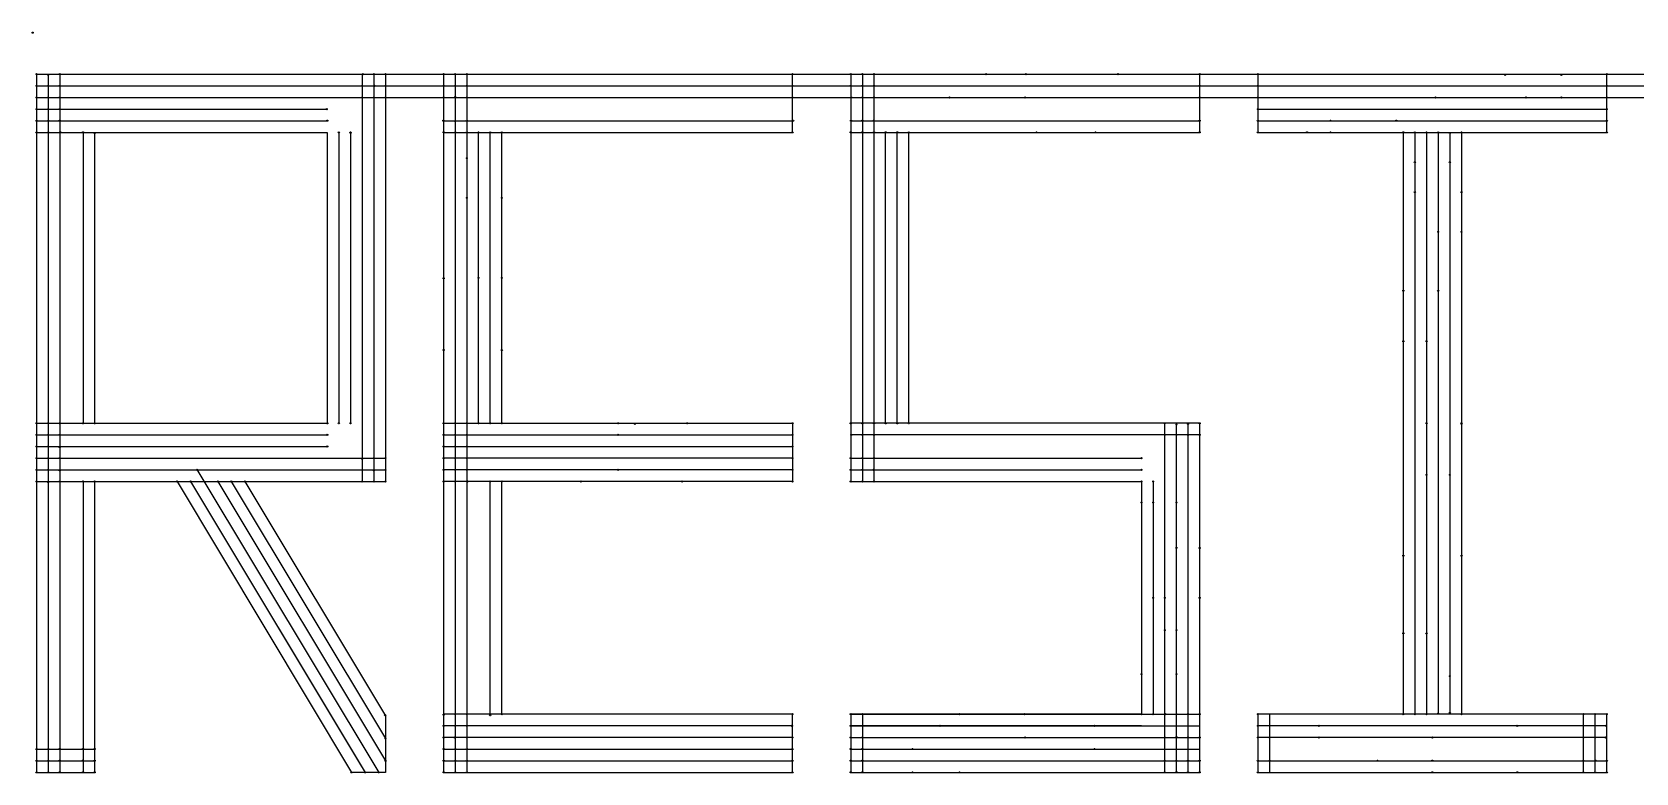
# Model space of a CAD drawing. Header units: inches. Extents: x 12 to 186, y 3 to 123.
# Drawn here: x 11.74 to 39.31, y 109.78 to 122.51 of the extents above; entities that cross this region are included whole.
import ezdxf

# ---------------------------------------------------------------- set-up
doc = ezdxf.new("R2010")
doc.units = ezdxf.units.IN
doc.header["$MEASUREMENT"] = 0
doc.layers.add('knots', color=6, linetype='Continuous')
doc.layers.add('lettering', color=4, linetype='Continuous')

msp = doc.modelspace()

# ---------------------------------------------------------------- linework, layer by layer
at = {"layer": 'knots', "lineweight": 25}
for centre, radius in [((11.746, 122.504), 0.01), ((11.746, 122.504), 0.005), ((11.812, 121.79), 0.01), ((11.812, 121.79), 0.005), ((12.012, 121.78), 0.01), ((12.012, 121.78), 0.005), ((12.212, 121.79), 0.01), ((12.212, 121.79), 0.005), ((17.422, 121.79), 0.01), ((17.422, 121.79), 0.005), ((17.612, 121.79), 0.01), ((17.612, 121.79), 0.005), ((17.812, 121.79), 0.01), ((17.812, 121.79), 0.005), ((18.812, 121.79), 0.01), ((18.812, 121.79), 0.005), ((19.012, 121.79), 0.01), ((19.012, 121.79), 0.005), ((19.212, 121.79), 0.01), ((19.212, 121.79), 0.005), ((24.812, 121.79), 0.01), ((24.812, 121.79), 0.005), ((25.812, 121.79), 0.01), ((25.812, 121.79), 0.005), ((26.012, 121.79), 0.01), ((26.012, 121.79), 0.005), ((26.212, 121.79), 0.01), ((26.212, 121.79), 0.005), ((28.142, 121.79), 0.01), ((28.142, 121.79), 0.005), ((28.822, 121.79), 0.01), ((28.822, 121.79), 0.005), ((30.407, 121.79), 0.01), ((30.407, 121.79), 0.005), ((31.812, 121.79), 0.01), ((31.812, 121.79), 0.005), ((32.812, 121.79), 0.01), ((32.812, 121.79), 0.005), ((37.063, 121.78), 0.01), ((37.063, 121.78), 0.005), ((38.031, 121.78), 0.01), ((38.031, 121.78), 0.005), ((38.812, 121.79), 0.01), ((38.812, 121.79), 0.005), ((11.812, 121.59), 0.01), ((11.812, 121.39), 0.01), ((11.812, 121.59), 0.005), ((11.812, 121.39), 0.005), ((12.012, 121.59), 0.01), ((12.012, 121.39), 0.01), ((12.012, 121.59), 0.005), ((12.012, 121.39), 0.005), ((12.212, 121.59), 0.01), ((12.212, 121.39), 0.01), ((12.212, 121.59), 0.005), ((12.212, 121.39), 0.005), ((17.412, 121.59), 0.01), ((17.412, 121.39), 0.01), ((17.412, 121.59), 0.005), ((17.412, 121.39), 0.005), ((17.612, 121.39), 0.01), ((17.612, 121.39), 0.005), ((17.622, 121.59), 0.01), ((17.622, 121.59), 0.005), ((17.812, 121.59), 0.01), ((17.812, 121.39), 0.01), ((17.812, 121.59), 0.005), ((17.812, 121.39), 0.005), ((18.812, 121.59), 0.01), ((18.812, 121.39), 0.01), ((18.812, 121.59), 0.005), ((18.812, 121.39), 0.005), ((19.012, 121.59), 0.01), ((19.012, 121.4), 0.01), ((19.012, 121.59), 0.005), ((19.012, 121.4), 0.005), ((19.212, 121.59), 0.01), ((19.212, 121.39), 0.01), ((19.212, 121.59), 0.005), ((19.212, 121.39), 0.005), ((24.812, 121.59), 0.01), ((24.812, 121.39), 0.01), ((24.812, 121.59), 0.005), ((24.812, 121.39), 0.005), ((25.812, 121.59), 0.01), ((25.812, 121.59), 0.005), ((25.822, 121.39), 0.01), ((25.822, 121.39), 0.005), ((26.012, 121.59), 0.01), ((26.012, 121.39), 0.01), ((26.012, 121.59), 0.005), ((26.012, 121.39), 0.005), ((26.212, 121.59), 0.01), ((26.212, 121.39), 0.01), ((26.212, 121.59), 0.005), ((26.212, 121.39), 0.005), ((27.511, 121.39), 0.01), ((27.511, 121.39), 0.005), ((28.812, 121.39), 0.01), ((28.812, 121.39), 0.005), ((31.812, 121.59), 0.01), ((31.812, 121.39), 0.01), ((31.812, 121.59), 0.005), ((31.812, 121.39), 0.005), ((32.812, 121.59), 0.01), ((32.812, 121.39), 0.01), ((32.812, 121.59), 0.005), ((32.812, 121.39), 0.005), ((35.866, 121.39), 0.01), ((35.866, 121.39), 0.005), ((37.422, 121.39), 0.01), ((37.422, 121.39), 0.005), ((38.031, 121.39), 0.01), ((38.031, 121.39), 0.005), ((38.812, 121.59), 0.01), ((38.812, 121.39), 0.01), ((38.812, 121.59), 0.005), ((38.812, 121.39), 0.005), ((11.812, 121.19), 0.01), ((11.812, 121.19), 0.005), ((12.012, 121.19), 0.01), ((12.012, 121.19), 0.005), ((12.212, 121.19), 0.01), ((12.212, 121.19), 0.005), ((16.802, 121.19), 0.01), ((16.802, 121.19), 0.005), ((32.812, 121.19), 0.01), ((32.812, 121.19), 0.005), ((38.812, 121.19), 0.01), ((38.812, 121.19), 0.005), ((11.812, 120.99), 0.01), ((11.812, 120.79), 0.01), ((11.812, 120.99), 0.005), ((11.812, 120.79), 0.005), ((12.012, 120.99), 0.01), ((12.012, 120.79), 0.01), ((12.012, 120.99), 0.005), ((12.012, 120.79), 0.005), ((12.212, 120.99), 0.01), ((12.212, 120.99), 0.005), ((12.222, 120.79), 0.01), ((12.222, 120.79), 0.005), ((12.612, 120.79), 0.01), ((12.612, 120.79), 0.005), ((12.812, 120.78), 0.01), ((12.812, 120.78), 0.005), ((16.812, 120.99), 0.01), ((16.812, 120.99), 0.005), ((17.012, 120.79), 0.01), ((17.012, 120.79), 0.005), ((17.212, 120.79), 0.01), ((17.212, 120.78), 0.01), ((17.212, 120.79), 0.005), ((17.212, 120.78), 0.005), ((18.807, 120.99), 0.01), ((18.807, 120.99), 0.005), ((18.812, 120.79), 0.01), ((18.812, 120.79), 0.005), ((19.012, 120.982), 0.01), ((19.012, 120.79), 0.01), ((19.012, 120.982), 0.005), ((19.012, 120.79), 0.005), ((19.212, 120.99), 0.01), ((19.212, 120.79), 0.01), ((19.212, 120.99), 0.005), ((19.212, 120.79), 0.005), ((19.412, 120.79), 0.01), ((19.412, 120.79), 0.005), ((19.612, 120.79), 0.01), ((19.612, 120.79), 0.005), ((19.812, 120.79), 0.01), ((19.812, 120.79), 0.005), ((24.812, 120.79), 0.01), ((24.812, 120.79), 0.005), ((24.822, 120.99), 0.01), ((24.822, 120.99), 0.005), ((25.812, 120.79), 0.01), ((25.817, 120.99), 0.01), ((25.812, 120.79), 0.005), ((25.817, 120.99), 0.005), ((26.012, 120.99), 0.01), ((26.012, 120.79), 0.01), ((26.012, 120.99), 0.005), ((26.012, 120.79), 0.005), ((26.202, 120.99), 0.01), ((26.202, 120.99), 0.005), ((26.212, 120.79), 0.01), ((26.212, 120.79), 0.005), ((26.412, 120.79), 0.01), ((26.412, 120.79), 0.005), ((26.612, 120.79), 0.01), ((26.612, 120.79), 0.005), ((26.812, 120.79), 0.01), ((26.812, 120.79), 0.005), ((29.005, 120.79), 0.01), ((29.005, 120.79), 0.005), ((30.021, 120.79), 0.01), ((30.021, 120.79), 0.005), ((31.812, 120.99), 0.01), ((31.812, 120.79), 0.01), ((31.812, 120.99), 0.005), ((31.812, 120.79), 0.005), ((32.812, 120.99), 0.01), ((32.812, 120.79), 0.01), ((32.812, 120.99), 0.005), ((32.812, 120.79), 0.005), ((33.658, 120.79), 0.01), ((33.658, 120.79), 0.005), ((34.062, 120.99), 0.01), ((34.062, 120.79), 0.01), ((34.062, 120.99), 0.005), ((34.062, 120.79), 0.005), ((35.192, 120.99), 0.01), ((35.192, 120.99), 0.005), ((35.312, 120.79), 0.01), ((35.312, 120.79), 0.01), ((35.312, 120.79), 0.01), ((35.312, 120.79), 0.005), ((35.312, 120.79), 0.005), ((35.312, 120.79), 0.005), ((35.512, 120.79), 0.01), ((35.512, 120.79), 0.005), ((35.712, 120.79), 0.01), ((35.712, 120.79), 0.005), ((35.912, 120.79), 0.01), ((35.912, 120.79), 0.005), ((36.112, 120.78), 0.01), ((36.112, 120.78), 0.005), ((36.312, 120.79), 0.01), ((36.312, 120.79), 0.005), ((38.812, 120.99), 0.01), ((38.812, 120.79), 0.01), ((38.812, 120.99), 0.005), ((38.812, 120.79), 0.005), ((19.212, 120.347), 0.01), ((19.212, 120.347), 0.005), ((35.512, 120.276), 0.01), ((35.512, 120.276), 0.005), ((36.112, 120.276), 0.01), ((36.112, 120.276), 0.005), ((35.512, 119.765), 0.01), ((35.512, 119.765), 0.005), ((36.312, 119.765), 0.01), ((36.312, 119.765), 0.005), ((19.212, 119.666), 0.01), ((19.212, 119.666), 0.005), ((19.812, 119.666), 0.01), ((19.812, 119.666), 0.005), ((35.912, 119.08), 0.01), ((35.912, 119.08), 0.005), ((36.312, 119.08), 0.01), ((36.312, 119.08), 0.005), ((18.812, 118.28), 0.01), ((18.812, 118.28), 0.005), ((19.412, 118.29), 0.01), ((19.412, 118.29), 0.005), ((19.812, 118.29), 0.01), ((19.812, 118.29), 0.005), ((35.312, 118.069), 0.01), ((35.312, 118.069), 0.005), ((35.912, 118.069), 0.01), ((35.912, 118.069), 0.005), ((35.312, 117.199), 0.01), ((35.312, 117.199), 0.005), ((35.712, 117.199), 0.01), ((35.712, 117.199), 0.005), ((18.812, 117.048), 0.01), ((18.812, 117.048), 0.005), ((19.812, 117.048), 0.01), ((19.812, 117.048), 0.005), ((11.812, 115.79), 0.01), ((11.812, 115.59), 0.01), ((11.812, 115.79), 0.005), ((11.812, 115.59), 0.005), ((12.012, 115.79), 0.01), ((12.012, 115.59), 0.01), ((12.012, 115.79), 0.005), ((12.012, 115.59), 0.005), ((12.212, 115.79), 0.01), ((12.212, 115.59), 0.01), ((12.212, 115.79), 0.005), ((12.212, 115.59), 0.005), ((12.612, 115.79), 0.01), ((12.612, 115.79), 0.005), ((12.812, 115.79), 0.01), ((12.812, 115.79), 0.005), ((16.812, 115.79), 0.01), ((16.812, 115.59), 0.01), ((16.812, 115.79), 0.005), ((16.812, 115.59), 0.005), ((17.012, 115.79), 0.01), ((17.012, 115.79), 0.005), ((17.212, 115.79), 0.01), ((17.212, 115.79), 0.005), ((18.812, 115.79), 0.01), ((18.812, 115.59), 0.01), ((18.812, 115.79), 0.005), ((18.812, 115.59), 0.005), ((19.012, 115.79), 0.01), ((19.012, 115.59), 0.01), ((19.012, 115.79), 0.005), ((19.012, 115.59), 0.005), ((19.212, 115.79), 0.01), ((19.212, 115.59), 0.01), ((19.212, 115.79), 0.005), ((19.212, 115.59), 0.005), ((19.412, 115.79), 0.01), ((19.412, 115.79), 0.005), ((19.612, 115.79), 0.01), ((19.612, 115.79), 0.005), ((19.812, 115.79), 0.01), ((19.812, 115.79), 0.01), ((19.812, 115.79), 0.005), ((19.812, 115.79), 0.005), ((21.812, 115.79), 0.01), ((21.812, 115.59), 0.01), ((21.812, 115.79), 0.005), ((21.812, 115.59), 0.005), ((22.099, 115.78), 0.01), ((22.099, 115.78), 0.005), ((22.999, 115.79), 0.01), ((22.999, 115.79), 0.005), ((24.812, 115.79), 0.01), ((24.812, 115.59), 0.01), ((24.812, 115.79), 0.005), ((24.812, 115.59), 0.005), ((25.812, 115.79), 0.01), ((25.812, 115.79), 0.005), ((25.822, 115.59), 0.01), ((25.822, 115.59), 0.005), ((26.012, 115.79), 0.01), ((26.012, 115.59), 0.01), ((26.012, 115.79), 0.005), ((26.012, 115.59), 0.005), ((26.212, 115.79), 0.01), ((26.212, 115.59), 0.01), ((26.212, 115.79), 0.005), ((26.212, 115.59), 0.005), ((26.412, 115.79), 0.01), ((26.412, 115.79), 0.005), ((26.612, 115.79), 0.01), ((26.612, 115.79), 0.005), ((26.812, 115.79), 0.01), ((26.812, 115.79), 0.005), ((31.212, 115.79), 0.01), ((31.212, 115.59), 0.01), ((31.212, 115.79), 0.005), ((31.212, 115.59), 0.005), ((31.412, 115.77), 0.01), ((31.412, 115.59), 0.01), ((31.412, 115.77), 0.005), ((31.412, 115.59), 0.005), ((31.612, 115.78), 0.01), ((31.612, 115.59), 0.01), ((31.612, 115.78), 0.005), ((31.612, 115.59), 0.005), ((31.812, 115.79), 0.01), ((31.812, 115.59), 0.01), ((31.812, 115.79), 0.005), ((31.812, 115.59), 0.005), ((35.712, 115.79), 0.01), ((35.712, 115.79), 0.005), ((36.312, 115.79), 0.01), ((36.312, 115.78), 0.01), ((36.312, 115.79), 0.005), ((36.312, 115.78), 0.005), ((11.812, 115.39), 0.01), ((11.812, 115.39), 0.005), ((12.012, 115.39), 0.01), ((12.012, 115.39), 0.005), ((12.212, 115.38), 0.01), ((12.212, 115.38), 0.005), ((16.812, 115.39), 0.01), ((16.812, 115.39), 0.005), ((18.812, 115.39), 0.01), ((18.812, 115.39), 0.005), ((19.012, 115.39), 0.01), ((19.012, 115.39), 0.005), ((19.212, 115.39), 0.01), ((19.212, 115.39), 0.005), ((24.812, 115.39), 0.01), ((24.812, 115.39), 0.005), ((11.812, 115.19), 0.01), ((11.812, 114.99), 0.01), ((11.812, 115.19), 0.005), ((11.812, 114.99), 0.005), ((12.012, 115.19), 0.01), ((12.012, 114.99), 0.01), ((12.012, 115.19), 0.005), ((12.012, 114.99), 0.005), ((12.212, 115.19), 0.01), ((12.212, 115.19), 0.005), ((14.576, 114.99), 0.01), ((14.576, 114.99), 0.005), ((17.412, 115.18), 0.01), ((17.412, 115.18), 0.005), ((17.612, 115.19), 0.01), ((17.612, 115.19), 0.005), ((17.812, 115.19), 0.01), ((17.812, 114.99), 0.01), ((17.812, 115.19), 0.005), ((17.812, 114.99), 0.005), ((18.812, 115.19), 0.01), ((18.812, 114.99), 0.01), ((18.812, 115.19), 0.005), ((18.812, 114.99), 0.005), ((19.012, 115.19), 0.01), ((19.012, 114.99), 0.01), ((19.012, 115.19), 0.005), ((19.012, 114.99), 0.005), ((19.212, 115.19), 0.01), ((19.212, 114.99), 0.01), ((19.212, 115.19), 0.005), ((19.212, 114.99), 0.005), ((21.812, 114.99), 0.01), ((21.812, 114.99), 0.01), ((21.812, 114.99), 0.005), ((21.812, 114.99), 0.005), ((24.812, 115.19), 0.01), ((24.812, 115.19), 0.01), ((24.812, 115.19), 0.01), ((24.812, 115.19), 0.01), ((24.812, 114.99), 0.01), ((24.812, 114.99), 0.01), ((24.812, 115.19), 0.005), ((24.812, 115.19), 0.005), ((24.812, 115.19), 0.005), ((24.812, 115.19), 0.005), ((24.812, 114.99), 0.005), ((24.812, 114.99), 0.005), ((25.812, 115.19), 0.01), ((25.812, 114.99), 0.01), ((25.812, 115.19), 0.005), ((25.812, 114.99), 0.005), ((26.012, 115.19), 0.01), ((26.012, 114.99), 0.01), ((26.012, 115.19), 0.005), ((26.012, 114.99), 0.005), ((26.202, 114.99), 0.01), ((26.202, 114.99), 0.005), ((26.212, 115.19), 0.01), ((26.212, 115.19), 0.005), ((30.812, 115.19), 0.01), ((30.812, 114.99), 0.01), ((30.812, 115.19), 0.005), ((30.812, 114.99), 0.005), ((11.812, 114.79), 0.01), ((11.812, 114.79), 0.005), ((12.012, 114.78), 0.01), ((12.012, 114.78), 0.005), ((12.212, 114.98), 0.01), ((12.212, 114.79), 0.01), ((12.212, 114.98), 0.005), ((12.212, 114.79), 0.005), ((12.612, 114.79), 0.01), ((12.612, 114.79), 0.005), ((12.812, 114.79), 0.01), ((12.812, 114.79), 0.005), ((14.229, 114.79), 0.01), ((14.229, 114.79), 0.005), ((14.462, 114.79), 0.01), ((14.462, 114.79), 0.005), ((14.929, 114.79), 0.01), ((14.929, 114.79), 0.005), ((15.162, 114.79), 0.01), ((15.162, 114.79), 0.01), ((15.162, 114.79), 0.01), ((15.162, 114.79), 0.005), ((15.162, 114.79), 0.005), ((15.162, 114.79), 0.005), ((15.395, 114.79), 0.01), ((15.395, 114.79), 0.01), ((15.395, 114.79), 0.01), ((15.395, 114.79), 0.005), ((15.395, 114.79), 0.005), ((15.395, 114.79), 0.005), ((17.412, 114.79), 0.01), ((17.412, 114.79), 0.005), ((17.612, 114.98), 0.01), ((17.612, 114.79), 0.01), ((17.612, 114.98), 0.005), ((17.612, 114.79), 0.005), ((17.812, 114.79), 0.01), ((17.812, 114.79), 0.005), ((18.812, 114.79), 0.01), ((18.812, 114.79), 0.005), ((19.012, 114.79), 0.01), ((19.012, 114.79), 0.005), ((19.222, 114.79), 0.01), ((19.222, 114.79), 0.005), ((19.612, 114.79), 0.01), ((19.612, 114.79), 0.005), ((19.812, 114.79), 0.01), ((19.812, 114.79), 0.005), ((21.171, 114.79), 0.01), ((21.171, 114.79), 0.005), ((22.913, 114.79), 0.01), ((22.913, 114.79), 0.005), ((24.812, 114.79), 0.01), ((24.812, 114.79), 0.005), ((25.812, 114.79), 0.01), ((25.812, 114.79), 0.005), ((26.012, 114.79), 0.01), ((26.012, 114.79), 0.005), ((26.212, 114.79), 0.01), ((26.212, 114.79), 0.005), ((30.812, 114.79), 0.01), ((30.812, 114.79), 0.005), ((31.012, 114.79), 0.01), ((31.012, 114.79), 0.005), ((35.712, 114.904), 0.01), ((35.712, 114.904), 0.005), ((36.112, 114.904), 0.01), ((36.112, 114.904), 0.005), ((30.812, 114.429), 0.01), ((30.812, 114.429), 0.005), ((31.012, 114.429), 0.01), ((31.012, 114.429), 0.005), ((31.412, 114.429), 0.01), ((31.412, 114.429), 0.005), ((31.412, 113.647), 0.01), ((31.412, 113.647), 0.005), ((31.812, 113.647), 0.01), ((31.812, 113.647), 0.005), ((35.312, 113.514), 0.01), ((35.312, 113.514), 0.005), ((36.312, 113.514), 0.01), ((36.312, 113.514), 0.005), ((31.012, 112.79), 0.01), ((31.012, 112.79), 0.005), ((31.212, 112.79), 0.01), ((31.212, 112.79), 0.005), ((31.812, 112.79), 0.01), ((31.812, 112.79), 0.005), ((31.212, 112.233), 0.01), ((31.212, 112.233), 0.005), ((31.412, 112.233), 0.01), ((31.412, 112.233), 0.005), ((35.312, 112.179), 0.01), ((35.312, 112.179), 0.005), ((35.712, 112.179), 0.01), ((35.712, 112.179), 0.005), ((30.812, 111.477), 0.01), ((30.812, 111.477), 0.005), ((31.412, 111.477), 0.01), ((31.412, 111.477), 0.005), ((36.112, 111.443), 0.01), ((36.112, 111.443), 0.005), ((17.807, 110.771), 0.01), ((17.807, 110.771), 0.005), ((18.812, 110.78), 0.01), ((18.812, 110.59), 0.01), ((18.812, 110.78), 0.005), ((18.812, 110.59), 0.005), ((19.012, 110.79), 0.01), ((19.012, 110.59), 0.01), ((19.012, 110.79), 0.005), ((19.012, 110.59), 0.005), ((19.212, 110.79), 0.01), ((19.212, 110.59), 0.01), ((19.212, 110.79), 0.005), ((19.212, 110.59), 0.005), ((19.612, 110.77), 0.01), ((19.612, 110.77), 0.005), ((19.812, 110.79), 0.01), ((19.812, 110.79), 0.005), ((24.802, 110.59), 0.01), ((24.802, 110.59), 0.005), ((24.812, 110.79), 0.01), ((24.812, 110.79), 0.005), ((25.812, 110.79), 0.01), ((25.812, 110.59), 0.01), ((25.812, 110.79), 0.005), ((25.812, 110.59), 0.005), ((26.012, 110.79), 0.01), ((26.012, 110.59), 0.01), ((26.012, 110.79), 0.005), ((26.012, 110.59), 0.005), ((27.346, 110.59), 0.01), ((27.346, 110.59), 0.005), ((27.681, 110.79), 0.01), ((27.681, 110.79), 0.005), ((28.802, 110.79), 0.01), ((28.802, 110.79), 0.005), ((30.002, 110.59), 0.01), ((30.002, 110.59), 0.005), ((30.812, 110.79), 0.01), ((30.812, 110.79), 0.005), ((31.012, 110.79), 0.01), ((31.012, 110.79), 0.005), ((31.222, 110.79), 0.01), ((31.222, 110.79), 0.005), ((31.412, 110.79), 0.01), ((31.412, 110.79), 0.005), ((31.612, 110.79), 0.01), ((31.612, 110.79), 0.005), ((31.812, 110.79), 0.01), ((31.812, 110.79), 0.005), ((32.812, 110.79), 0.01), ((32.812, 110.59), 0.01), ((32.812, 110.79), 0.005), ((32.812, 110.59), 0.005), ((33.86, 110.59), 0.01), ((33.86, 110.59), 0.005), ((35.312, 110.79), 0.01), ((35.312, 110.79), 0.005), ((35.512, 110.79), 0.01), ((35.512, 110.79), 0.005), ((35.712, 110.79), 0.01), ((35.712, 110.79), 0.005), ((35.912, 110.8), 0.01), ((35.912, 110.8), 0.005), ((36.112, 110.81), 0.01), ((36.112, 110.81), 0.005), ((36.312, 110.79), 0.01), ((36.312, 110.79), 0.005), ((37.272, 110.59), 0.01), ((37.272, 110.59), 0.005), ((38.412, 110.79), 0.01), ((38.412, 110.79), 0.005), ((38.612, 110.79), 0.01), ((38.612, 110.79), 0.005), ((38.802, 110.59), 0.01), ((38.802, 110.59), 0.005), ((38.812, 110.79), 0.01), ((38.812, 110.79), 0.005), ((17.812, 110.373), 0.01), ((17.812, 110.373), 0.005), ((18.812, 110.39), 0.01), ((18.812, 110.39), 0.005), ((19.002, 110.39), 0.01), ((19.002, 110.39), 0.005), ((19.212, 110.39), 0.01), ((19.212, 110.39), 0.005), ((24.812, 110.39), 0.01), ((24.812, 110.39), 0.005), ((25.812, 110.39), 0.01), ((25.812, 110.39), 0.005), ((26.012, 110.39), 0.01), ((26.012, 110.39), 0.005), ((28.812, 110.39), 0.01), ((28.812, 110.39), 0.005), ((31.212, 110.39), 0.01), ((31.212, 110.39), 0.005), ((31.412, 110.4), 0.01), ((31.412, 110.4), 0.005), ((31.612, 110.39), 0.01), ((31.612, 110.39), 0.005), ((31.812, 110.39), 0.01), ((31.812, 110.39), 0.005), ((32.812, 110.39), 0.01), ((32.812, 110.39), 0.005), ((33.012, 110.39), 0.01), ((33.012, 110.39), 0.005), ((33.86, 110.39), 0.01), ((33.86, 110.39), 0.005), ((35.812, 110.39), 0.01), ((35.812, 110.39), 0.005), ((38.412, 110.39), 0.01), ((38.412, 110.39), 0.005), ((38.612, 110.39), 0.01), ((38.612, 110.39), 0.005), ((38.792, 110.39), 0.01), ((38.792, 110.39), 0.005), ((11.812, 110.19), 0.01), ((11.812, 110.19), 0.005), ((12.012, 110.19), 0.01), ((12.012, 110.19), 0.005), ((12.212, 110.19), 0.01), ((12.212, 110.19), 0.005), ((12.612, 110.19), 0.01), ((12.612, 110.19), 0.005), ((12.812, 110.19), 0.01), ((12.812, 110.19), 0.005), ((18.812, 110.19), 0.01), ((18.812, 110.19), 0.005), ((19.012, 110.19), 0.01), ((19.012, 110.19), 0.005), ((19.212, 110.19), 0.01), ((19.212, 110.19), 0.005), ((24.812, 110.19), 0.01), ((24.812, 110.19), 0.005), ((25.812, 110.19), 0.01), ((25.812, 110.19), 0.005), ((26.012, 110.19), 0.01), ((26.012, 110.19), 0.005), ((26.875, 110.19), 0.01), ((26.875, 110.19), 0.005), ((30.002, 110.19), 0.01), ((30.002, 110.19), 0.005), ((11.812, 109.99), 0.01), ((11.812, 109.79), 0.01), ((11.812, 109.99), 0.005), ((11.812, 109.79), 0.005), ((12.012, 109.99), 0.01), ((12.012, 109.79), 0.01), ((12.012, 109.99), 0.005), ((12.012, 109.79), 0.005), ((12.212, 109.99), 0.01), ((12.212, 109.79), 0.01), ((12.212, 109.99), 0.005), ((12.212, 109.79), 0.005), ((12.602, 109.99), 0.01), ((12.602, 109.99), 0.005), ((12.612, 109.79), 0.01), ((12.612, 109.79), 0.005), ((12.812, 109.99), 0.01), ((12.812, 109.79), 0.01), ((12.812, 109.99), 0.005), ((12.812, 109.79), 0.005), ((17.229, 109.79), 0.01), ((17.229, 109.79), 0.005), ((17.462, 109.79), 0.01), ((17.462, 109.79), 0.005), ((17.696, 109.79), 0.01), ((17.696, 109.79), 0.005), ((17.812, 109.985), 0.01), ((17.812, 109.985), 0.005), ((18.812, 109.99), 0.01), ((18.812, 109.79), 0.01), ((18.812, 109.99), 0.005), ((18.812, 109.79), 0.005), ((19.012, 109.99), 0.01), ((19.012, 109.79), 0.01), ((19.012, 109.99), 0.005), ((19.012, 109.79), 0.005), ((19.212, 109.99), 0.01), ((19.212, 109.79), 0.01), ((19.212, 109.99), 0.005), ((19.212, 109.79), 0.005), ((24.812, 109.99), 0.01), ((24.812, 109.79), 0.01), ((24.812, 109.99), 0.005), ((24.812, 109.79), 0.005), ((25.812, 109.99), 0.01), ((25.812, 109.79), 0.01), ((25.812, 109.99), 0.005), ((25.812, 109.79), 0.005), ((26.012, 109.99), 0.01), ((26.012, 109.79), 0.01), ((26.012, 109.99), 0.005), ((26.012, 109.79), 0.005), ((26.875, 109.79), 0.01), ((26.875, 109.79), 0.005), ((27.681, 109.79), 0.01), ((27.681, 109.79), 0.005), ((31.212, 109.99), 0.01), ((31.212, 109.79), 0.01), ((31.212, 109.99), 0.005), ((31.212, 109.79), 0.005), ((31.412, 109.99), 0.01), ((31.412, 109.8), 0.01), ((31.412, 109.99), 0.005), ((31.412, 109.8), 0.005), ((31.612, 109.99), 0.01), ((31.612, 109.79), 0.01), ((31.612, 109.99), 0.005), ((31.612, 109.79), 0.005), ((31.812, 109.99), 0.01), ((31.812, 109.79), 0.01), ((31.812, 109.99), 0.005), ((31.812, 109.79), 0.005), ((32.812, 109.99), 0.01), ((32.812, 109.79), 0.01), ((32.812, 109.99), 0.005), ((32.812, 109.79), 0.005), ((33.012, 109.99), 0.01), ((33.012, 109.99), 0.005), ((34.868, 109.99), 0.01), ((34.868, 109.99), 0.005), ((35.812, 109.99), 0.01), ((35.812, 109.99), 0.01), ((35.812, 109.79), 0.01), ((35.812, 109.99), 0.005), ((35.812, 109.99), 0.005), ((35.812, 109.79), 0.005), ((37.272, 109.79), 0.01), ((37.272, 109.79), 0.005), ((38.412, 109.99), 0.01), ((38.412, 109.79), 0.01), ((38.412, 109.99), 0.005), ((38.412, 109.79), 0.005), ((38.612, 109.79), 0.01), ((38.612, 109.79), 0.005), ((38.622, 109.99), 0.01), ((38.622, 109.99), 0.005), ((38.812, 109.99), 0.01), ((38.812, 109.79), 0.01), ((38.812, 109.99), 0.005), ((38.812, 109.79), 0.005)]:
    msp.add_circle(centre, radius, dxfattribs=at)
at = {"layer": 'lettering', "lineweight": 25}
for p, q in [((11.812, 121.79), (73.812, 121.79)), ((11.812, 121.79), (11.812, 109.79)), ((12.012, 121.79), (12.012, 109.79)), ((12.212, 121.79), (12.212, 109.79)), ((17.412, 121.79), (17.412, 114.79)), ((17.612, 121.79), (17.612, 114.79)), ((17.812, 121.79), (17.812, 114.79)), ((18.812, 121.79), (18.812, 109.79)), ((19.012, 121.79), (19.012, 109.79)), ((19.212, 121.79), (19.212, 109.79)), ((24.812, 120.79), (24.812, 121.79)), ((25.812, 121.79), (25.812, 114.79)), ((26.012, 121.79), (26.012, 114.79)), ((26.212, 121.79), (26.212, 114.79)), ((31.812, 120.79), (31.812, 121.79)), ((32.812, 121.79), (32.812, 120.79)), ((38.812, 120.79), (38.812, 121.79)), ((11.812, 121.59), (73.812, 121.59)), ((11.812, 121.39), (73.812, 121.39)), ((11.812, 121.19), (16.812, 121.19)), ((32.812, 121.19), (35.312, 121.19)), ((35.312, 121.19), (38.812, 121.19)), ((11.812, 120.99), (16.812, 120.99)), ((11.812, 120.79), (16.812, 120.79)), ((12.612, 120.79), (12.612, 115.79)), ((12.812, 120.79), (12.812, 115.79)), ((16.812, 120.79), (16.812, 115.79)), ((17.012, 120.79), (17.012, 115.79)), ((17.212, 120.79), (17.212, 115.79)), ((18.812, 120.99), (24.812, 120.99)), ((18.812, 120.79), (24.812, 120.79)), ((19.412, 115.79), (19.412, 120.79)), ((19.612, 115.79), (19.612, 120.79)), ((19.812, 115.79), (19.812, 120.79)), ((25.812, 120.99), (31.812, 120.99)), ((25.812, 120.79), (31.812, 120.79)), ((26.412, 115.79), (26.412, 120.79)), ((26.612, 115.79), (26.612, 120.79)), ((26.812, 115.79), (26.812, 120.79)), ((32.812, 120.99), (35.312, 120.99)), ((32.812, 120.79), (35.312, 120.79)), ((35.312, 120.99), (38.812, 120.99)), ((35.312, 120.79), (35.312, 110.79)), ((35.312, 120.79), (38.812, 120.79)), ((35.512, 120.79), (35.512, 110.79)), ((35.712, 120.79), (35.712, 110.79)), ((35.912, 120.79), (35.912, 110.79)), ((36.112, 120.79), (36.112, 110.79)), ((36.312, 120.79), (36.312, 110.79)), ((11.812, 115.79), (16.812, 115.79)), ((11.812, 115.59), (16.812, 115.59)), ((18.812, 115.79), (24.812, 115.79)), ((18.812, 115.59), (24.812, 115.59)), ((24.812, 115.79), (24.812, 114.79)), ((31.812, 115.79), (25.812, 115.79)), ((31.812, 115.59), (25.812, 115.59)), ((31.212, 109.79), (31.212, 115.79)), ((31.412, 109.79), (31.412, 115.79)), ((31.612, 109.79), (31.612, 115.79)), ((31.812, 109.79), (31.812, 115.79)), ((11.812, 115.39), (16.812, 115.39)), ((18.812, 115.39), (24.812, 115.39)), ((11.812, 115.19), (17.812, 115.19)), ((14.572, 114.996), (17.696, 109.79)), ((24.812, 115.19), (18.812, 115.19)), ((25.812, 115.19), (30.812, 115.19)), ((11.812, 114.99), (17.812, 114.99)), ((11.812, 114.79), (17.812, 114.79)), ((12.612, 114.79), (12.612, 109.79)), ((12.812, 114.79), (12.812, 109.79)), ((14.229, 114.79), (17.229, 109.79)), ((14.462, 114.79), (17.401, 109.893)), ((14.462, 114.79), (17.462, 109.79)), ((14.929, 114.79), (17.812, 109.985)), ((15.162, 114.79), (17.812, 110.373)), ((15.395, 114.79), (17.812, 110.762)), ((24.812, 114.99), (18.812, 114.99)), ((24.812, 114.79), (18.812, 114.79)), ((19.612, 110.79), (19.612, 114.79)), ((19.812, 110.79), (19.812, 114.79)), ((25.812, 114.99), (30.812, 114.99)), ((25.812, 114.79), (30.812, 114.79)), ((30.812, 114.79), (30.812, 110.79)), ((31.012, 114.79), (31.012, 110.79)), ((17.812, 110.762), (17.812, 109.79)), ((24.812, 110.79), (18.812, 110.79)), ((24.812, 110.59), (18.812, 110.59)), ((24.812, 109.79), (24.812, 110.79)), ((30.812, 110.79), (25.812, 110.79)), ((25.812, 110.79), (25.812, 109.79)), ((25.812, 110.79), (31.812, 110.79)), ((30.812, 110.59), (25.812, 110.59)), ((30.812, 110.59), (25.812, 110.59)), ((25.812, 110.59), (31.812, 110.59)), ((26.012, 110.79), (26.012, 109.79)), ((38.812, 110.79), (32.812, 110.79)), ((32.812, 110.79), (32.812, 109.79)), ((38.812, 110.59), (32.812, 110.59)), ((33.012, 110.79), (33.012, 109.79)), ((38.412, 109.79), (38.412, 110.79)), ((38.612, 109.79), (38.612, 110.79)), ((38.812, 109.79), (38.812, 110.79)), ((24.812, 110.39), (18.812, 110.39)), ((25.812, 110.39), (31.812, 110.39)), ((38.812, 110.39), (32.812, 110.39)), ((11.812, 110.19), (12.812, 110.19)), ((18.812, 110.19), (24.812, 110.19)), ((25.812, 110.19), (31.812, 110.19)), ((11.812, 109.99), (12.812, 109.99)), ((11.812, 109.79), (12.812, 109.79)), ((17.812, 109.79), (17.229, 109.79)), ((18.812, 109.99), (24.812, 109.99)), ((18.812, 109.79), (24.812, 109.79)), ((25.812, 109.99), (31.812, 109.99)), ((25.812, 109.79), (31.812, 109.79)), ((32.812, 109.99), (38.812, 109.99)), ((32.812, 109.79), (38.812, 109.79))]:
    msp.add_line(p, q, dxfattribs=at)

doc.saveas('drawing.dxf')
